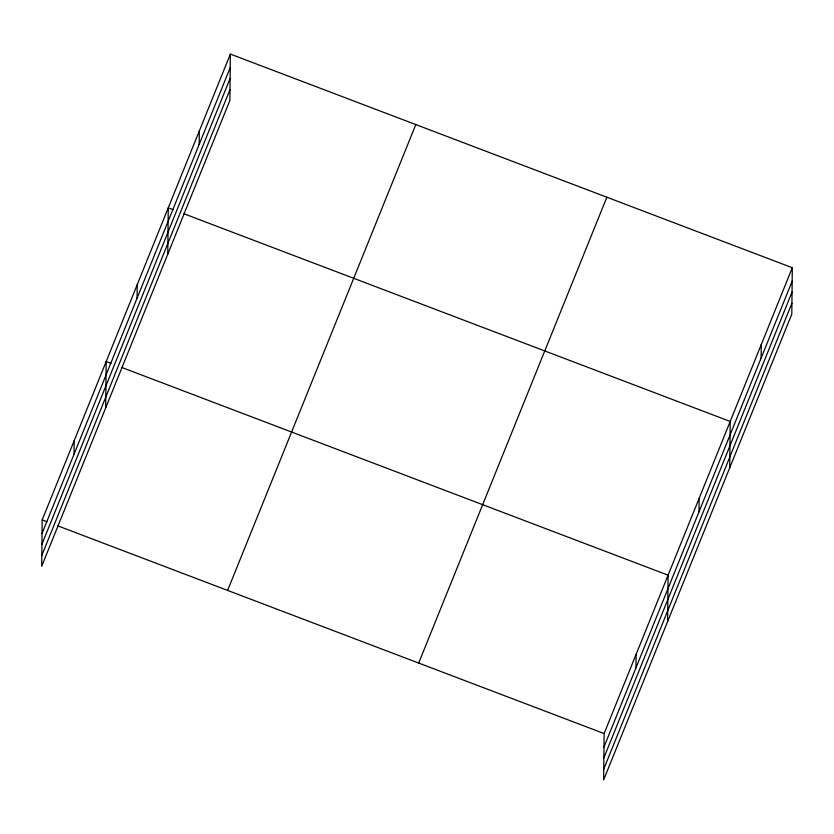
<?xml version="1.0" encoding="UTF-8"?>
<svg xmlns="http://www.w3.org/2000/svg" width="834" height="834" viewBox="0 0 834 834"><rect width="100%" height="100%" fill="white"/><g stroke="black" fill="none" stroke-linecap="round" stroke-linejoin="round"><path stroke-width="1.25" d="M230.372 54.074L42.19 519.916L41.7 566.276L229.882 100.445L230.372 54.074L792.3 267.724L791.81 314.084L603.628 779.926L604.118 733.555L792.3 267.724M74.038 454.228L74.174 440.727M105.678 407.889L106.168 361.529L110.985 363.363M137.078 298.176L137.214 284.665M167.78 254.162L168.27 207.802L173.086 209.636M199.18 144.449L199.316 130.938M635.967 667.878L636.113 654.367M667.617 621.538L668.097 575.179L121.827 367.481M699.007 511.815L699.153 498.315M729.719 467.811L730.198 421.451L183.918 213.754M761.108 358.099L761.254 344.588M42.044 533.426L230.226 67.585M41.929 544.268L230.111 78.427M41.815 555.434L229.996 89.603M227.619 590.42L415.801 124.579M418.678 663.061L606.86 197.22M603.972 747.066L792.154 281.235M603.858 757.908L792.05 292.077M603.743 769.084L791.925 303.242M42.19 519.916L47.006 521.75M57.838 525.868L604.118 733.555"/></g></svg>
